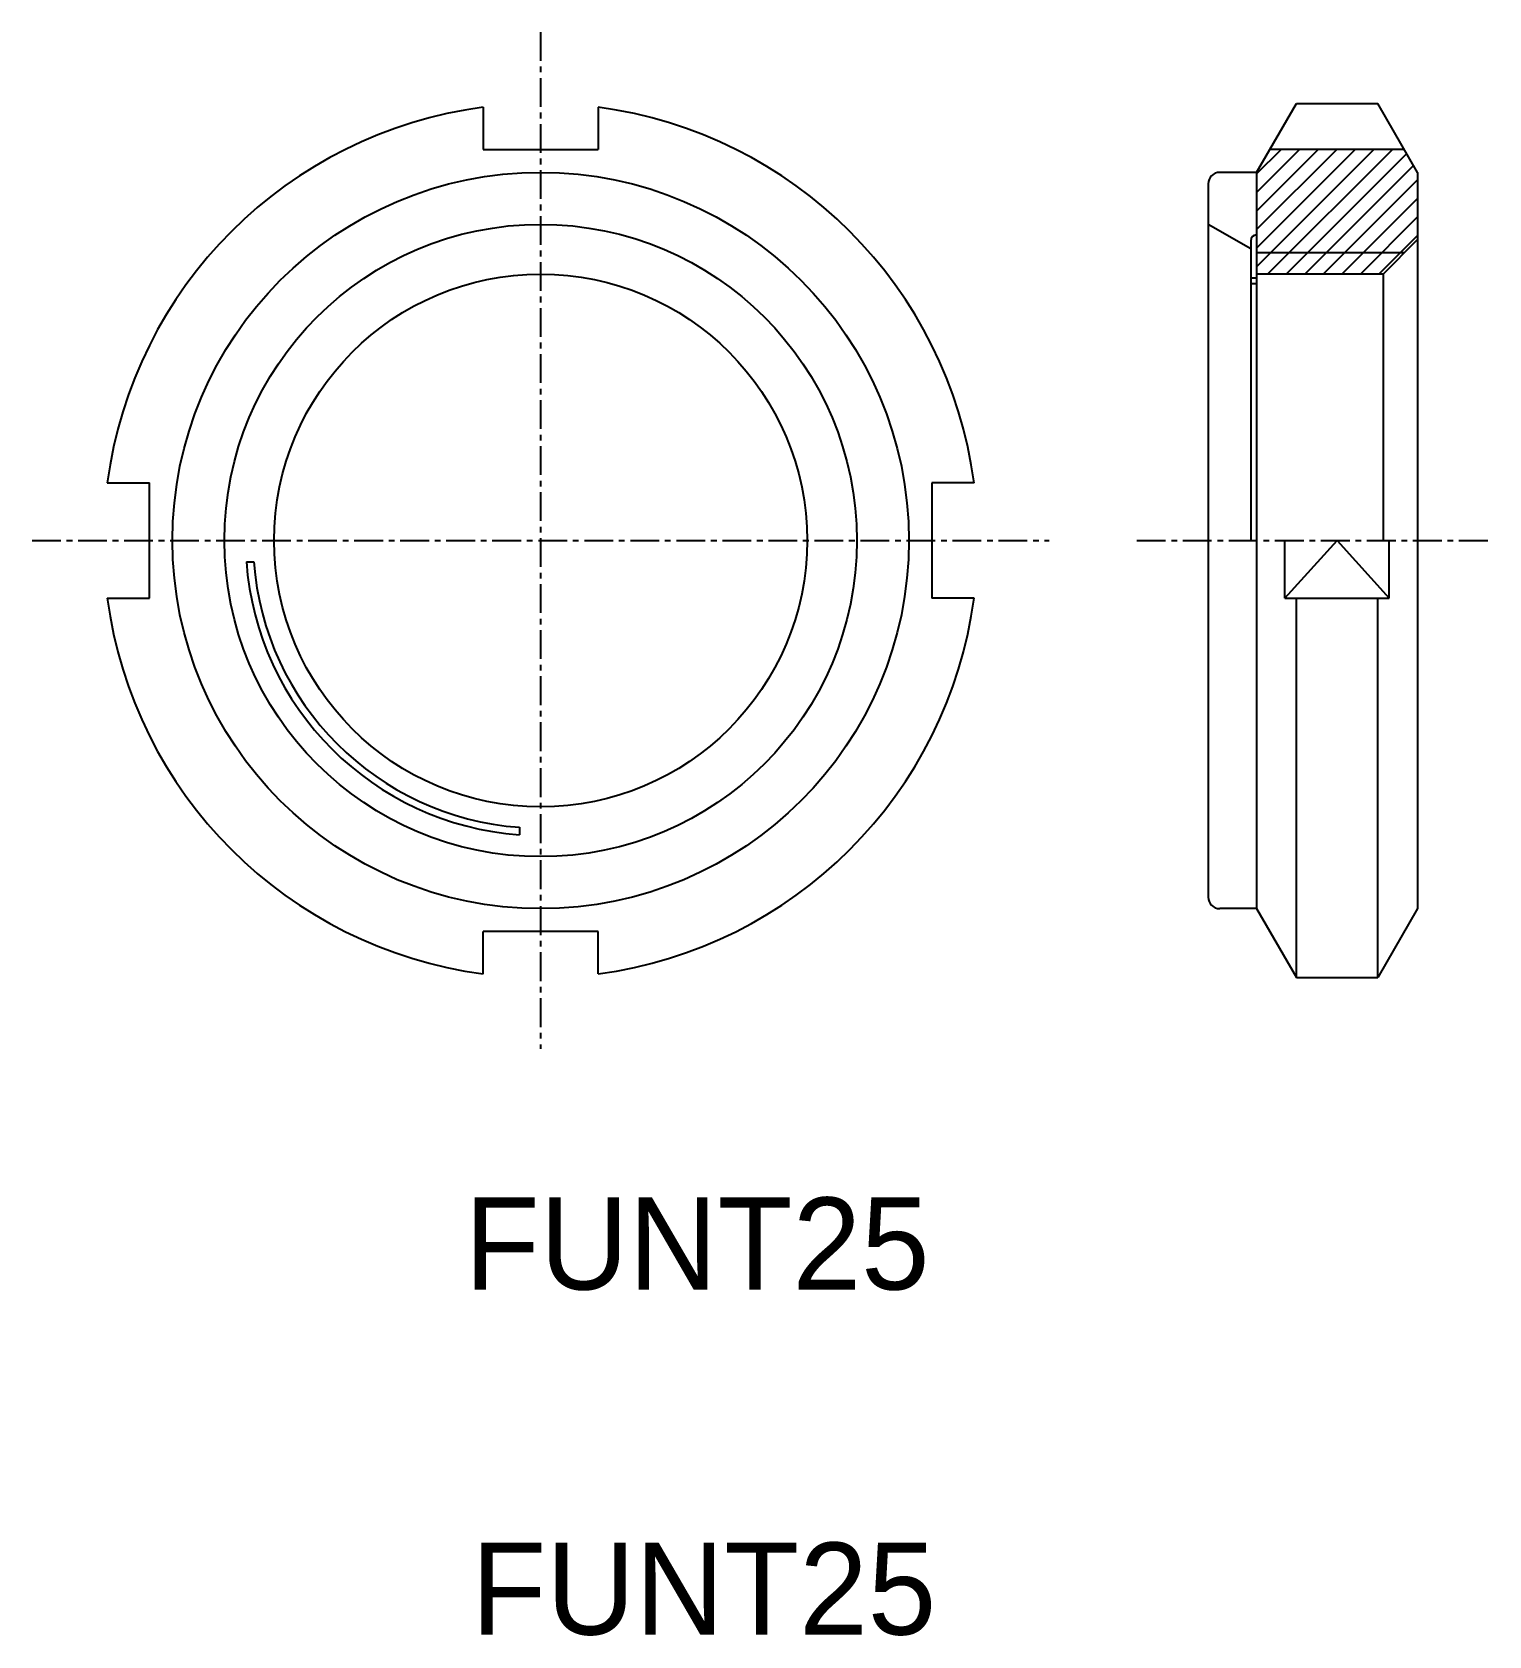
# Model space of a CAD drawing. Extents: x 91.1 to 154.4, y 83.2 to 152.9.
import ezdxf

# ---------------------------------------------------------------- set-up
doc = ezdxf.new("R2010")
doc.units = 0
doc.linetypes.add('CENTER', pattern=[2, 1.25, -0.25, 0.25, -0.25])
doc.layers.get('0').update_dxf_attribs({"linetype": 'CONTINUOUS'})
doc.layers.add('CENTER', color=1, linetype='CENTER')
doc.layers.add('HATCH', color=3, linetype='CONTINUOUS')

msp = doc.modelspace()

# ---------------------------------------------------------------- linework, layer by layer
at = {"color": 7, "linetype": 'CONTINUOUS'}
for p, q in [((110.682, 149.6), (110.682, 147.765)), ((115.682, 149.6), (115.682, 147.765)), ((144.291, 146.765), (146.023, 149.765)), ((146.023, 149.765), (149.559, 149.765)), ((151.291, 146.765), (149.559, 149.765)), ((110.682, 147.765), (115.682, 147.765)), ((150.714, 147.765), (144.869, 147.765)), ((144.291, 146.765), (142.691, 146.765)), ((144.291, 146.765), (144.291, 114.765)), ((151.291, 146.765), (151.291, 114.765)), ((142.191, 146.265), (142.191, 115.265)), ((144.041, 143.439), (142.191, 144.507)), ((144.041, 143.797), (144.041, 130.765)), ((149.791, 142.345), (151.291, 143.845)), ((149.791, 142.345), (144.291, 142.345)), ((149.791, 142.345), (149.791, 130.765)), ((144.291, 142.169), (144.041, 142.169)), ((144.291, 141.919), (144.041, 141.919)), ((94.347, 133.265), (96.182, 133.265)), ((96.182, 128.265), (96.182, 133.265)), ((130.182, 133.265), (130.182, 128.265)), ((132.017, 133.265), (130.182, 133.265)), ((145.523, 128.265), (147.791, 130.765)), ((145.523, 128.265), (145.523, 130.765)), ((147.791, 130.765), (150.059, 128.265)), ((150.059, 128.265), (150.059, 130.765)), ((94.347, 128.265), (96.182, 128.265)), ((132.017, 128.265), (130.182, 128.265)), ((145.523, 128.265), (150.059, 128.265)), ((146.023, 111.765), (146.023, 128.265)), ((149.559, 111.765), (149.559, 128.265)), ((144.291, 114.765), (142.691, 114.765)), ((144.291, 114.765), (146.023, 111.765)), ((151.291, 114.765), (149.559, 111.765)), ((110.682, 111.93), (110.682, 113.765)), ((115.682, 113.765), (110.682, 113.765)), ((115.682, 111.93), (115.682, 113.765)), ((146.023, 111.765), (149.559, 111.765))]:
    msp.add_line(p, q, dxfattribs=at)
at = {"color": 3}
for p, q in [((150.711, 143.265), (144.291, 143.265)), ((100.393, 129.845), (100.716, 129.845)), ((112.262, 118.299), (112.262, 117.975))]:
    msp.add_line(p, q, dxfattribs=at)
at = {"color": 7, "linetype": 'CONTINUOUS'}
for radius in [16, 13.742, 11.58]:
    msp.add_circle((113.182, 130.765), radius, dxfattribs=at)
for centre, radius, start, end in [((113.182, 130.765), 19, 97.56084, 172.43916), ((113.182, 130.765), 19, 7.56084, 82.43916), ((142.691, 146.265), 0.5, 90, 180), ((144.291, 143.797), 0.25, 90, 180), ((113.182, 130.765), 19, 187.56084, 262.43916), ((113.182, 130.765), 19, 277.56084, 352.43916), ((142.691, 115.265), 0.5, 180, 270)]:
    msp.add_arc(centre, radius, start, end, dxfattribs=at)
at = {"color": 3}
for radius, start, end in [(12.822, 184.11448, 265.88552), (12.5, 184.22079, 265.77921)]:
    msp.add_arc((113.182, 130.765), radius, start, end, dxfattribs=at)
at = {"layer": 'CENTER', "color": 1, "linetype": 'CENTER'}
for p, q in [((113.182, 152.865), (113.182, 108.665)), ((91.082, 130.765), (135.282, 130.765)), ((139.091, 130.765), (154.391, 130.765))]:
    msp.add_line(p, q, dxfattribs=at)
at = {"layer": 'HATCH'}
for p, q in [((144.291, 142.667), (149.389, 147.765)), ((144.291, 143.474), (148.582, 147.765)), ((144.291, 144.28), (147.776, 147.765)), ((144.291, 145.086), (146.97, 147.765)), ((144.291, 146.698), (145.358, 147.765)), ((144.291, 145.892), (146.164, 147.765)), ((144.775, 142.345), (150.195, 147.765)), ((145.581, 142.345), (150.819, 147.583)), ((146.387, 142.345), (151.114, 147.072)), ((147.193, 142.345), (151.291, 146.443)), ((147.999, 142.345), (151.291, 145.637)), ((148.805, 142.345), (151.291, 144.831)), ((149.611, 142.345), (151.291, 144.025))]:
    msp.add_line(p, q, dxfattribs=at)

# ---------------------------------------------------------------- texts
for p in [(109.873, 98.208), (110.162, 83.208)]:
    msp.add_text('FUNT25', height=4).set_placement(p)

doc.saveas('drawing.dxf')
